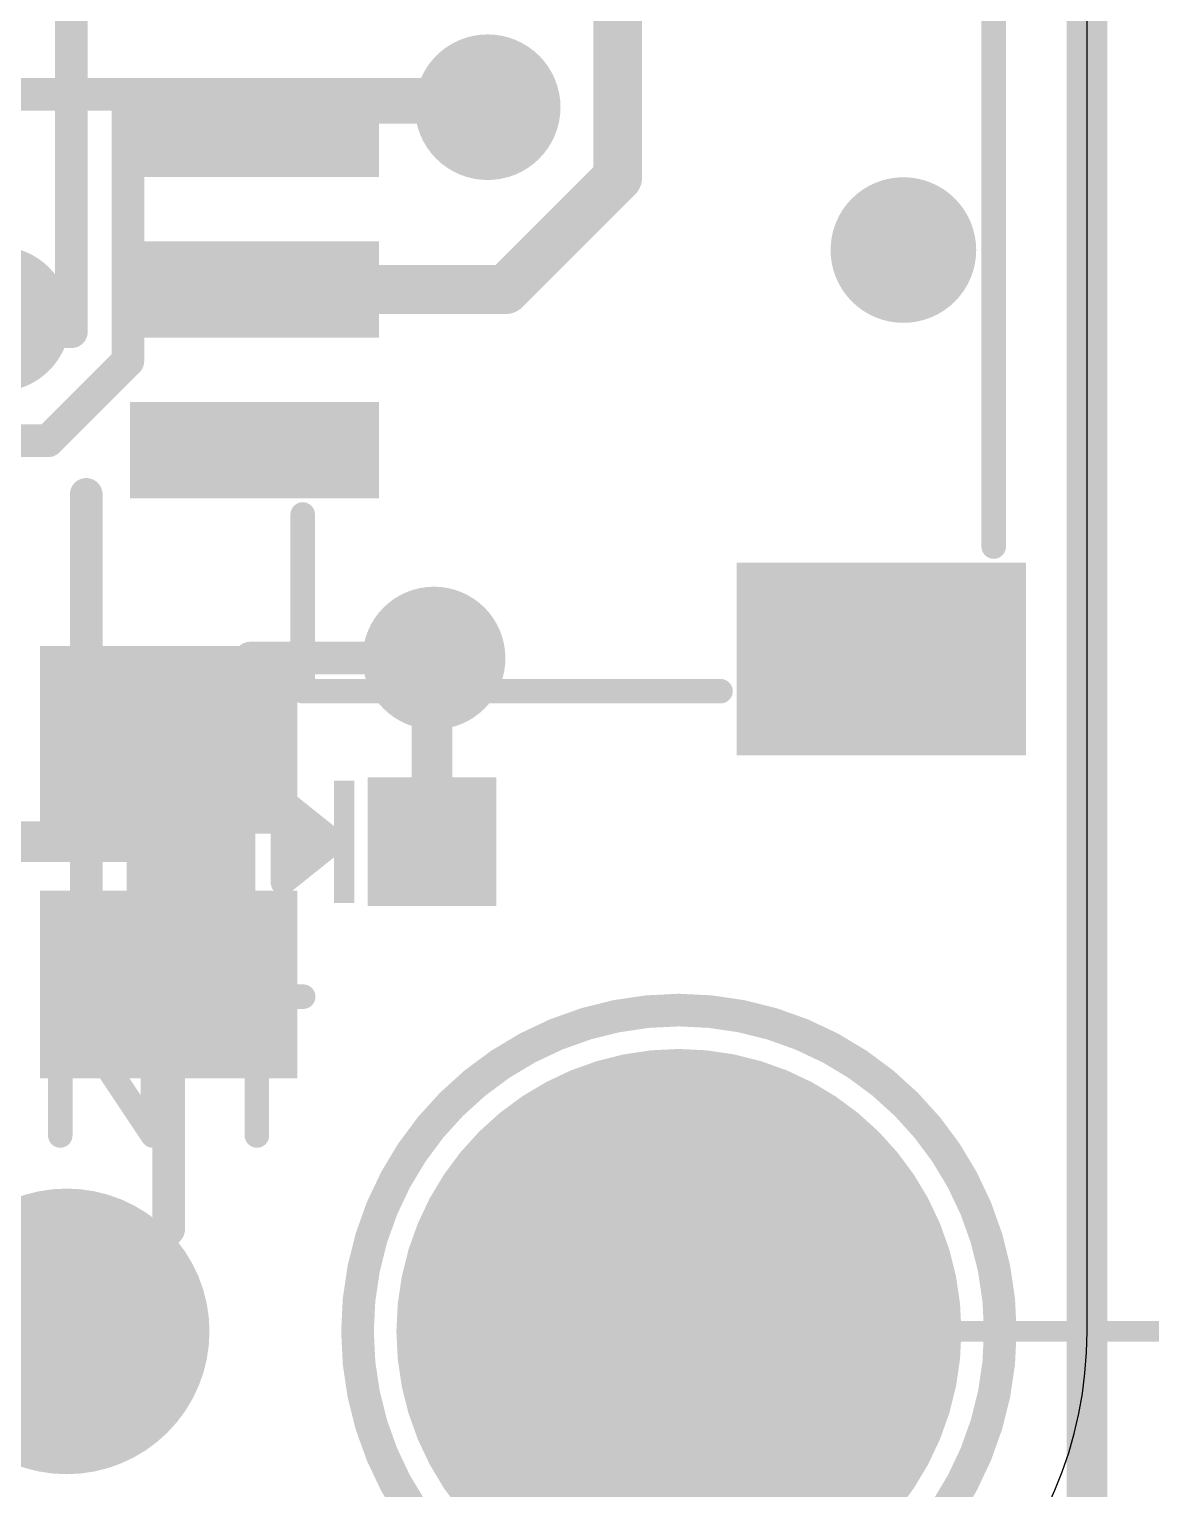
# Model space of a CAD drawing. Extents: x -5 to 35.5, y -8.2 to 19.2.
# Drawn here: x 18.82 to 25.8, y 1.56 to 10.65 of the extents above; entities that cross this region are included whole.
import ezdxf

# ---------------------------------------------------------------- set-up
doc = ezdxf.new("R2010")
doc.units = 0
for name, color, linetype in [('1', 12, 'CONTINUOUS'), ('16', 5, 'CONTINUOUS'), ('17', 110, 'CONTINUOUS'), ('18', 110, 'CONTINUOUS'), ('20', 53, 'CONTINUOUS'), ('21', 40, 'CONTINUOUS'), ('47', 253, 'CONTINUOUS')]:
    doc.layers.add(name, color=color, linetype=linetype)

# ---------------------------------------------------------------- blocks, each defined once
blk = doc.blocks.new('RECT')
blk.add_solid([(-0.5, -0.5), (0.5, -0.5), (-0.5, 0.5), (0.5, 0.5)])
blk = doc.blocks.new('ROUNDP')
at = {"const_width": 0.5}
blk.add_lwpolyline([(0, -0.25, 1), (0, 0.25, 1), (0, -0.25)], format="xyb", dxfattribs=at)
blk = doc.blocks.new('ROUNDV')
at = {"const_width": 0.5}
blk.add_lwpolyline([(0, -0.25, 1), (0, 0.25, 1), (0, -0.25)], format="xyb", dxfattribs=at)

msp = doc.modelspace()

# ---------------------------------------------------------------- linework, layer by layer
at = {"layer": '1'}
for points, const_width in [([(25.4, 19.05), (25.4, 0)], 0.254), ([(19.08, 11.025), (19.08, 8.7627)], 0.2032), ([(22.479, 9.7235), (22.479, 10.922)], 0.3048), ([(20.735, 10.16), (20.6, 10.025)], 0.254), ([(21.6702, 10.16), (20.735, 10.16)], 0.2032), ([(20.219, 10.025), (20.6, 10.025)], 0.254), ([(22.479, 9.7235), (21.7805, 9.025)], 0.3048), ([(20.219, 9.025), (21.7805, 9.025)], 0.3048), ([(19.08, 8.7627), (18.6996, 8.7627)], 0.2032), ([(19.89, 8.025), (19.864, 7.999)], 0.3048), ([(19.89, 8.025), (20.219, 8.025)], 0.3048), ([(19.91, 7.999), (19.864, 7.999)], 0.3048), ([(21.324, 6.719), (21.336, 6.731)], 0.254), ([(21.324, 5.588), (21.324, 6.719)], 0.254), ([(18.66, 5.588), (19.824, 5.588)], 0.254), ([(19.05, 2.54), (18.415, 2.54)], 0.254)]:
    msp.add_lwpolyline(points, dxfattribs=dict(at, const_width=const_width))
for points, const_width in [([(20.7799, 10.1151, 1), (20.6901, 10.2049)], 0.127), ([(20.735, 10.2108, 1), (20.735, 10.1092)], 0.1016), ([(21.6702, 10.1092, 1), (21.6702, 10.2108)], 0.1016), ([(20.219, 10.0885, 1), (20.219, 9.9615)], 0.127), ([(20.5551, 10.0699, 1), (20.6449, 9.9801)], 0.127), ([(20.6, 9.9615, 1), (20.6, 10.0885)], 0.127), ([(22.5329, 9.6696, 1), (22.4251, 9.7774)], 0.1524), ([(22.4028, 9.7235, 1), (22.5552, 9.7235)], 0.1524), ([(20.219, 9.1012, 1), (20.219, 8.9488)], 0.1524), ([(21.7805, 8.9488, 1), (21.7805, 9.1012)], 0.1524), ([(21.7266, 9.0789, 1), (21.8344, 8.9711)], 0.1524), ([(19.0292, 8.7627, 1), (19.1308, 8.7627)], 0.1016), ([(19.08, 8.7119, 1), (19.08, 8.8135)], 0.1016), ([(19.89, 8.1012, 1), (19.89, 7.9488)], 0.1524), ([(19.9439, 7.9711, 1), (19.8361, 8.0789)], 0.1524), ([(20.219, 7.9488, 1), (20.219, 8.1012)], 0.1524), ([(19.864, 8.0752, 1), (19.864, 7.9228)], 0.1524), ([(19.8101, 8.0529, 1), (19.9179, 7.9451)], 0.1524), ([(19.91, 7.9228, 1), (19.91, 8.0752)], 0.1524), ([(21.3875, 6.719, 1), (21.2605, 6.719)], 0.127), ([(21.2791, 6.7639, 1), (21.3689, 6.6741)], 0.127), ([(21.3809, 6.6861, 1), (21.2911, 6.7759)], 0.127), ([(19.824, 5.5245, 1), (19.824, 5.6515)], 0.127), ([(21.2605, 5.588, 1), (21.3875, 5.588)], 0.127), ([(19.05, 2.4765, 1), (19.05, 2.6035)], 0.127)]:
    msp.add_lwpolyline(points, format="xyb", dxfattribs=dict(at, const_width=const_width))
at = {"layer": '16'}
for points, const_width in [([(25.4, 19.05), (25.4, 0)], 0.254), ([(18.3983, 10.2402), (19.431, 10.2402)], 0.2032), ([(19.431, 10.2402), (21.336, 10.2402)], 0.2032), ([(19.431, 8.58), (19.431, 10.2402)], 0.2032), ([(21.4162, 10.16), (21.336, 10.2402)], 0.2032), ([(21.6702, 10.16), (21.4162, 10.16)], 0.2032), ([(18.9346, 8.0836), (19.431, 8.58)], 0.2032), ([(18.6246, 8.0836), (18.9346, 8.0836)], 0.2032), ([(19.685, 6.223), (20.193, 6.731)], 0.2032), ([(20.193, 6.731), (21.336, 6.731)], 0.2032), ([(19.685, 4.699), (19.685, 3.175)], 0.2032), ([(19.685, 3.175), (19.05, 2.54)], 0.2032)]:
    msp.add_lwpolyline(points, dxfattribs=dict(at, const_width=const_width))
at = {"layer": '16', "const_width": 0.1016}
for points in [[(19.431, 10.291, 1), (19.431, 10.1894)], [(19.4818, 10.2402, 1), (19.3802, 10.2402)], [(19.431, 10.1894, 1), (19.431, 10.291)], [(21.3719, 10.2761, 1), (21.3001, 10.2043)], [(21.336, 10.1894, 1), (21.336, 10.291)], [(21.4162, 10.2108, 1), (21.4162, 10.1092)], [(21.3803, 10.1241, 1), (21.4521, 10.1959)], [(21.6702, 10.1092, 1), (21.6702, 10.2108)], [(19.4669, 8.5441, 1), (19.3951, 8.6159)], [(19.3802, 8.58, 1), (19.4818, 8.58)], [(18.9346, 8.0328, 1), (18.9346, 8.1344)], [(18.8987, 8.1196, 1), (18.9705, 8.0477)], [(20.193, 6.7818, 1), (20.193, 6.6802)], [(20.2289, 6.6951, 1), (20.1571, 6.7669)], [(21.336, 6.6802, 1), (21.336, 6.7818)], [(19.6491, 6.2589, 1), (19.7209, 6.1871)], [(19.7358, 4.699, 1), (19.6342, 4.699)], [(19.7209, 3.1391, 1), (19.6491, 3.2109)], [(19.6342, 3.175, 1), (19.7358, 3.175)], [(19.0141, 2.5759, 1), (19.0859, 2.5041)]]:
    msp.add_lwpolyline(points, format="xyb", dxfattribs=at)
at = {"layer": '20'}
msp.add_line((25.4, 2.54), (25.4, 16.51), dxfattribs=at)
msp.add_arc((22.86, 2.54), 2.54, 270, 0, dxfattribs=at)
at = {"layer": '21'}
for points, const_width in [([(24.819, 7.425), (24.819, 11.625)], 0.1524), ([(19.172, 7.75), (19.172, 4.95)], 0.2032), ([(20.519, 6.525), (20.519, 7.625)], 0.1524), ([(23.119, 6.525), (20.519, 6.525)], 0.1524), ([(20.7137, 5.588), (20.3962, 5.842)], 0.1524), ([(20.3962, 5.842), (20.3962, 5.334)], 0.1524), ([(20.3962, 5.7912), (20.4597, 5.7912)], 0.1524), ([(20.3962, 5.6388), (20.6502, 5.6388)], 0.1524), ([(20.3962, 5.334), (20.7137, 5.588)], 0.1524), ([(20.3962, 5.4864), (20.5867, 5.4864)], 0.1524), ([(19.0105, 3.7592), (19.0105, 4.6235)], 0.1524), ([(19.0105, 4.6235), (19.5867, 3.7592)], 0.1524), ([(19.5867, 3.7592), (19.5867, 4.6235)], 0.1524), ([(19.946, 4.6235), (20.5223, 4.6235)], 0.1524), ([(20.2341, 3.7592), (20.2341, 4.6235)], 0.1524)]:
    msp.add_lwpolyline(points, dxfattribs=dict(at, const_width=const_width))
for points, const_width in [([(19.2228, 7.75, 1), (19.1212, 7.75)], 0.1016), ([(20.5571, 7.625, 1), (20.4809, 7.625)], 0.0762), ([(24.7809, 7.425, 1), (24.8571, 7.425)], 0.0762), ([(20.519, 6.5631, 1), (20.519, 6.4869)], 0.0762), ([(20.4809, 6.525, 1), (20.5571, 6.525)], 0.0762), ([(23.119, 6.4869, 1), (23.119, 6.5631)], 0.0762), ([(20.42, 5.8718, 1), (20.3724, 5.8122)], 0.0762), ([(20.4343, 5.842, 1), (20.3581, 5.842)], 0.0762), ([(20.3962, 5.8293, 1), (20.3962, 5.7531)], 0.0762), ([(20.4597, 5.7531, 1), (20.4597, 5.8293)], 0.0762), ([(20.3962, 5.6769, 1), (20.3962, 5.6007)], 0.0762), ([(20.6502, 5.6007, 1), (20.6502, 5.6769)], 0.0762), ([(20.7375, 5.5582, 1), (20.6899, 5.6178)], 0.0762), ([(20.6899, 5.5582, 1), (20.7375, 5.6178)], 0.0762), ([(20.3962, 5.5245, 1), (20.3962, 5.4483)], 0.0762), ([(20.5867, 5.4483, 1), (20.5867, 5.5245)], 0.0762), ([(20.3724, 5.3638, 1), (20.42, 5.3042)], 0.0762), ([(20.3581, 5.334, 1), (20.4343, 5.334)], 0.0762), ([(19.1212, 4.95, 1), (19.2228, 4.95)], 0.1016), ([(19.0422, 4.6447, 1), (18.9788, 4.6024)], 0.0762), ([(19.0486, 4.6235, 1), (18.9724, 4.6235)], 0.0762), ([(19.6248, 4.6235, 1), (19.5486, 4.6235)], 0.0762), ([(19.946, 4.6616, 1), (19.946, 4.5854)], 0.0762), ([(20.2722, 4.6235, 1), (20.196, 4.6235)], 0.0762), ([(20.5223, 4.5854, 1), (20.5223, 4.6616)], 0.0762), ([(22.86, 0.54, 1), (22.86, 4.54, 1), (22.86, 0.54)], 0.2032), ([(19.555, 3.7381, 1), (19.6184, 3.7803)], 0.0762), ([(18.9724, 3.7592, 1), (19.0486, 3.7592)], 0.0762), ([(19.5486, 3.7592, 1), (19.6248, 3.7592)], 0.0762), ([(20.196, 3.7592, 1), (20.2722, 3.7592)], 0.0762)]:
    msp.add_lwpolyline(points, format="xyb", dxfattribs=dict(at, const_width=const_width))
at = {"layer": '47', "const_width": 0.13}
for points in [[(25.4, 9.144), (25.4, -8.173)], [(22.86, 2.54), (22.86, -5.252)], [(22.86, 2.54), (31.795, 2.54)]]:
    msp.add_lwpolyline(points, dxfattribs=at)
at = {"layer": '47', "const_width": 0.065}
for points in [[(25.4325, 9.144, 1), (25.3675, 9.144)], [(22.8925, 2.54, 1), (22.8275, 2.54)], [(22.86, 2.5725, 1), (22.86, 2.5075)]]:
    msp.add_lwpolyline(points, format="xyb", dxfattribs=at)

# ---------------------------------------------------------------- block references
at = {"layer": '1'}
for p, xscale, yscale, rotation in [((20.219, 10.025), 1.55, 0.6, 180), ((20.219, 9.025), 1.55, 0.6, 180), ((20.219, 8.025), 1.55, 0.6, 180), ((24.119, 6.725), 1.8, 1.2, 180), ((19.824, 5.588), 0.8, 0.8, 270), ((21.324, 5.588), 0.8, 0.8, 270)]:
    msp.add_blockref('RECT', p, dxfattribs=dict(at, xscale=xscale, yscale=yscale, rotation=rotation))
at = {"layer": '16'}
for p, xscale, yscale, rotation in [((19.685, 6.223), 1.1684, 1.6002, 90), ((19.685, 5.461), 0.635, 0.2032, 270), ((19.685, 4.699), 1.1684, 1.6002, 90)]:
    msp.add_blockref('RECT', p, dxfattribs=dict(at, xscale=xscale, yscale=yscale, rotation=rotation))
at = {"layer": '17', "xscale": 3.516, "yscale": 3.516}
msp.add_blockref('ROUNDP', (22.86, 2.54), dxfattribs=at)
msp.add_blockref('ROUNDP', (22.86, 2.54), dxfattribs=at)
at = {"layer": '17', "xscale": 1.778, "yscale": 1.778, "rotation": 90}
msp.add_blockref('ROUNDP', (19.05, 2.54), dxfattribs=at)
msp.add_blockref('ROUNDP', (19.05, 2.54), dxfattribs=at)
at = {"layer": '18'}
for p, xscale, yscale in [((21.6702, 10.16), 0.9064, 0.9064), ((21.6702, 10.16), 0.9064, 0.9064), ((24.257, 9.271), 0.9064, 0.9064), ((24.257, 9.271), 0.9064, 0.9064), ((18.6206, 8.8416), 0.9064, 0.9064), ((18.6206, 8.8416), 0.9064, 0.9064), ((21.336, 6.731), 0.889, 0.889), ((21.336, 6.731), 0.889, 0.889)]:
    msp.add_blockref('ROUNDV', p, dxfattribs=dict(at, xscale=xscale, yscale=yscale))
at = {"layer": '21', "xscale": 0.762, "yscale": 0.127, "rotation": 270}
msp.add_blockref('RECT', (20.7772, 5.588), dxfattribs=at)

doc.saveas('drawing.dxf')
